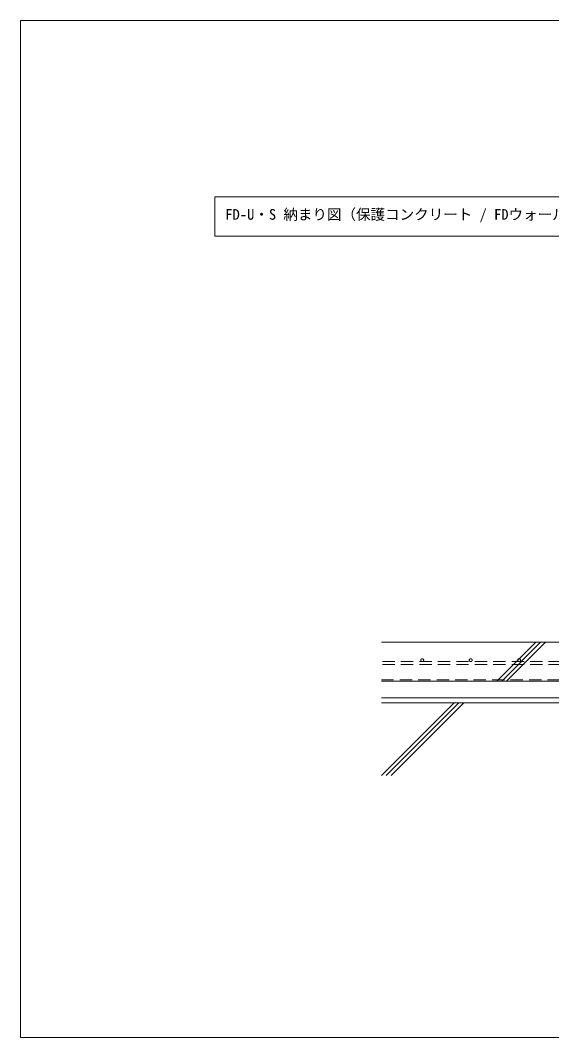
# Model space of a CAD drawing. Units: millimetres, scale not verified. Extents: x -1485 to 1485, y -1050 to 1050.
# Drawn here: x -1485 to -388, y -1050 to 1050 of the extents above; entities that cross this region are included whole.
import ezdxf
from ezdxf.enums import TextEntityAlignment as Align

# ---------------------------------------------------------------- set-up
doc = ezdxf.new("R2010")
doc.units = ezdxf.units.MM
doc.header["$LTSCALE"] = 4
doc.linetypes.add('USER2', pattern=[9.525, 6.35, -3.175])
for name, color, linetype, lineweight in [('0-0_0', 7, 'Continuous', 18), ('0-2_HATCH', 9, 'Continuous', 18), ('0-3_KUTAI', 3, 'Continuous', 18), ('0-4_BOUSUI', 1, 'Continuous', 18), ('0-6_dannnetu', 6, 'Continuous', 18), ('0-9_MOJI', 7, 'Continuous', 18), ('0-F_buhin', 2, 'USER2', 18), ('1-0_tensen', 7, 'USER2', 18)]:
    doc.layers.add(name, color=color, linetype=linetype, lineweight=lineweight)
doc.styles.add('ＭＳ ゴシック', font='')
doc.styles.get('ＭＳ ゴシック').set_extended_font_data('MS Gothic')

msp = doc.modelspace()

# ---------------------------------------------------------------- linework, layer by layer
at = {"layer": '0-0_0'}
msp.add_lwpolyline([(-1485, -1050), (1485, -1050), (1485, 1050), (-1485, 1050)], close=True, dxfattribs=at)
at = {"layer": '0-2_HATCH'}
for p, q in [((-421.369, -233.857), (-501.369, -313.857)), ((-411.369, -233.857), (-491.369, -313.857)), ((-401.369, -233.857), (-481.369, -313.857)), ((-739.937, -508.857), (-589.937, -358.857)), ((-729.937, -508.857), (-579.937, -358.857)), ((-719.937, -508.857), (-569.937, -358.857))]:
    msp.add_line(p, q, dxfattribs=at)
at = {"layer": '0-3_KUTAI'}
for p, q in [((659.413, -233.857), (-739.937, -233.857)), ((659.413, -358.857), (-739.937, -358.857))]:
    msp.add_line(p, q, dxfattribs=at)
at = {"layer": '0-4_BOUSUI'}
msp.add_line((659.413, -348.857), (-739.937, -348.857), dxfattribs=at)
at = {"layer": '0-6_dannnetu'}
msp.add_line((659.413, -313.857), (-739.937, -313.857), dxfattribs=at)
at = {"layer": '0-9_MOJI'}
msp.add_lwpolyline([(-1083.697, 604.18), (-59.446, 604.18), (-59.446, 685.766), (-1083.697, 685.766)], close=True, dxfattribs=at)
at = {"layer": '0-F_buhin'}
msp.add_line((-739.937, -311.357), (659.413, -311.357), dxfattribs=at)
at = {"layer": '1-0_tensen'}
for p, q in [((659.413, -273.857), (-739.937, -273.857)), ((659.413, -279.857), (-739.937, -279.857))]:
    msp.add_line(p, q, dxfattribs=at)
for centre in [(-655.587, -270.857), (-555.587, -270.857), (-455.587, -270.857)]:
    msp.add_circle(centre, 3, dxfattribs=at)

# ---------------------------------------------------------------- texts
at = {"layer": '0-9_MOJI', "style": 'ＭＳ ゴシック'}
msp.add_text('FD-U・S 納まり図（保護コンクリート / FDウォール100R）', height=21.99, dxfattribs=at).set_placement((-1061.949, 631.791), align=Align.BOTTOM_LEFT)

doc.saveas('drawing.dxf')
